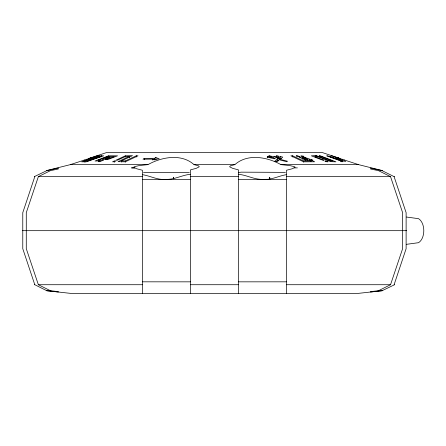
<?xml version="1.0" encoding="UTF-8"?>
<svg xmlns="http://www.w3.org/2000/svg" width="446" height="446" viewBox="0 0 446 446"><rect width="100%" height="100%" fill="white"/><g stroke="black" fill="none" stroke-linecap="round" stroke-linejoin="round"><path stroke-width="0.67" d="M267.589 157.739L267.767 156.524L272.762 157.661L274.1 156.362L279.09 157.661L280.428 156.524L282.747 157.126L280.79 158.793L275.795 157.494L274.457 158.793L267.148 157.126L267.767 156.524M268.977 156.936L269.155 155.721L272.534 156.49L271.909 157.092L268.537 156.323L269.155 155.721M274.1 156.362L273.816 158.196L275.048 158.52M275.879 161.753L277.211 160.465L277.496 158.625L287.48 161.223L286.856 161.753L279.19 159.757L277.139 161.753L274.82 161.223L277.496 158.625M276.598 156.936L276.827 155.721L279.146 156.323L278.243 157.092L275.923 156.49L276.827 155.721M280.428 156.524L280.088 158.347L281.248 158.648M292.303 156.981L292.57 155.771L303.609 160.973L311.252 160.922L309.552 160.12L305.309 160.069L299.366 157.265C304.283 156.474 308.509 158.899 312.953 160.225L311.252 160.17L310.946 161.385M303.341 162.188L303.609 160.973M302.455 159.255L302.762 158.04L305.309 158.118L307.857 159.317L307.55 160.532M302.934 157.36L303.235 156.145L300.961 155.738L301.992 156.68L304.267 157.081L303.235 156.145M305.003 158.586L305.309 157.371M305.003 160.454L305.309 159.239L307.857 159.317M309.251 160.588L309.552 159.373M310.795 161.246L311.252 159.423M315.5 156.841L315.852 155.626L316.448 155.648L329.968 160.855L332.671 160.973L319.152 155.771L320.351 155.821L335.955 161.826L330.848 161.653L317.329 156.451L314.625 156.568L323.986 160.17L322.787 160.225L311.347 155.821L315.852 155.626M316.086 156.864L316.448 155.648M340.398 161.48L340.783 160.265L340.259 160.014L329.878 156.39L326.745 155.799L342.89 161.803L341.753 160.844L345.84 161.402L335.359 158.023L341.569 160.248L342.049 160.554L341.647 161.77M34.794 176.638L22.774 212.67L22.774 248.695L34.794 284.721L46.819 290.725L58.326 291.979L58.097 291.589L50.448 290.725L38.362 284.721L26.281 248.695L26.281 212.67L38.362 176.638L50.448 170.634L58.326 169.001L58.326 168.058L46.819 170.634L34.309 176.638M394.097 284.721L406.122 248.695L406.122 212.67L394.097 176.638L382.077 170.634L370.565 168.058L370.565 169.001L378.448 170.634L390.529 176.638L402.615 212.67L402.615 248.695L390.529 284.721L378.448 290.725L370.793 291.589L370.565 291.979L382.077 290.725L394.582 284.721M238.465 293.379L238.465 169.887L232.572 168.304L229.612 166.765L230.426 165.789L234.869 164.63C247.491 153.279 267.344 157.009 280.93 164.63L289.56 165.544L294.282 166.614L295.202 167.228L292.264 168.75L286.499 170.249L286.499 293.379M144.197 158.425L142.999 159.222L153.396 159.094L152.197 159.891L159.2 158.821L155.799 157.494L154.6 158.291L144.197 158.425L144.426 159.64M142.391 293.379L142.391 170.249L136.627 168.75L133.689 167.233L134.614 166.614L139.33 165.544L147.966 164.63C161.552 157.009 181.405 153.279 194.027 164.63L198.464 165.789L199.284 166.765L196.324 168.304L190.431 169.887L190.431 293.379M238.677 172.786L240.868 172.162L285.423 172.368M114.243 161.023L112.548 161.826L114.243 161.775L115.943 160.973L114.243 161.023L114.55 162.238M121.73 162.071L121.463 160.855L132.501 155.648L125.281 155.821L115.943 160.225L117.638 160.17L125.281 156.568L129.106 156.451L129.407 157.667M129.106 156.451L118.067 161.653L125.281 161.826L138.02 155.821L136.32 155.771L125.281 160.973L121.463 160.855M107.603 159.707L107.263 158.492L110.385 157.293L107.386 157.293L102.184 159.294L108.188 159.423L117.549 155.821L108.54 155.821L95.02 161.023L100.422 160.867L98.343 161.669L99.547 161.72L103.706 160.12L98.304 160.17L98.666 161.385M98.304 160.17L107.664 156.568L114.265 156.568L109.069 158.57L107.263 158.492M105.83 159.657L105.462 158.441L106.505 158.04L107.107 158.04L107.441 159.255M105.462 158.441L107.107 158.04M99.018 155.821L81.618 161.826L86.279 161.826L103.678 155.821L99.018 155.821L99.413 157.037M84.556 160.973L97.317 156.568L100.735 156.568L87.979 160.973L84.556 160.973L84.957 162.188M46.323 170.634L70.334 164.63L84.149 160.12M88.949 158.464L106.365 152.621L322.53 152.621L339.941 158.464M86.546 159.373L97.356 155.715M190.431 174.297C182.191 175.033 174.832 179.565 166.408 179.364C157.923 180.351 150.453 175.914 142.391 174.654M286.499 174.654C278.443 175.914 270.967 180.351 262.482 179.364C254.058 179.565 246.705 175.033 238.465 174.297M143.473 172.368L189.349 172.368M406.473 244.33L418.577 242.691C425.534 238.192 425.534 223.173 418.577 218.674L406.473 217.035M382.25 290.725L358.238 293.379L70.652 293.379L46.646 290.725M292.57 155.771L290.87 155.821L303.609 161.826L314.647 161.775L311.252 160.17M269.412 179.303L258.719 179.364M294.025 167.897L297.41 167.886M70.334 164.63L147.966 164.63M194.027 164.63L234.869 164.63M280.93 164.63L358.556 164.63L382.573 170.634M38.362 176.638L142.391 176.638M190.431 176.638L238.465 176.638M286.499 176.638L390.529 176.638M394.097 176.638L394.582 176.638M160.181 179.364L170.171 179.364M142.391 179.537L190.431 179.526M238.465 179.526L286.499 179.537M22.3 230.682L406.596 230.682M142.391 281.822L190.431 281.839M238.465 281.839L286.499 281.822M34.309 284.721L34.794 284.721M38.362 284.721L142.391 284.721M190.431 284.721L238.465 284.721M286.499 284.721L390.529 284.721M134.703 167.891L131.481 167.886L134.865 167.897M340.783 160.265L342.049 160.554M277.211 160.465L278.533 160.805M358.556 164.63L344.747 160.12M331.534 155.715L342.344 159.373M340.019 158.648L337.538 157.639M302.762 158.04L305.309 159.239M101.348 155.626L101.738 156.841M108.54 155.821L108.908 157.037M107.386 157.293L107.748 158.508M106.064 158.441L106.404 159.657M125.281 155.821L125.588 157.037M136.32 155.771L136.588 156.981M125.281 160.973L125.549 162.188M155.799 157.494L156.067 159.311M154.6 158.291L154.868 160.114M269.875 178.835L269.679 177.24L269.719 178.813M173.806 178.835L173.605 177.24L173.645 178.813M344.747 160.025L342.344 159.228M91.352 157.639L88.871 158.598M86.546 159.228L84.149 160.025M329.064 156.462L339.161 159.947L329.064 156.462M296.919 155.632L296.161 156.039L299.249 156.975L300.007 156.618L296.919 155.632M90.159 159.618L89.233 160.081L97.356 157.282L93.978 157.884L87.94 160.081L90.159 159.618M326.065 160.973L324.866 161.023L326.946 161.826L328.144 161.775L326.065 160.973M338.246 158.971L340.488 159.74L338.291 158.982"/></g></svg>
